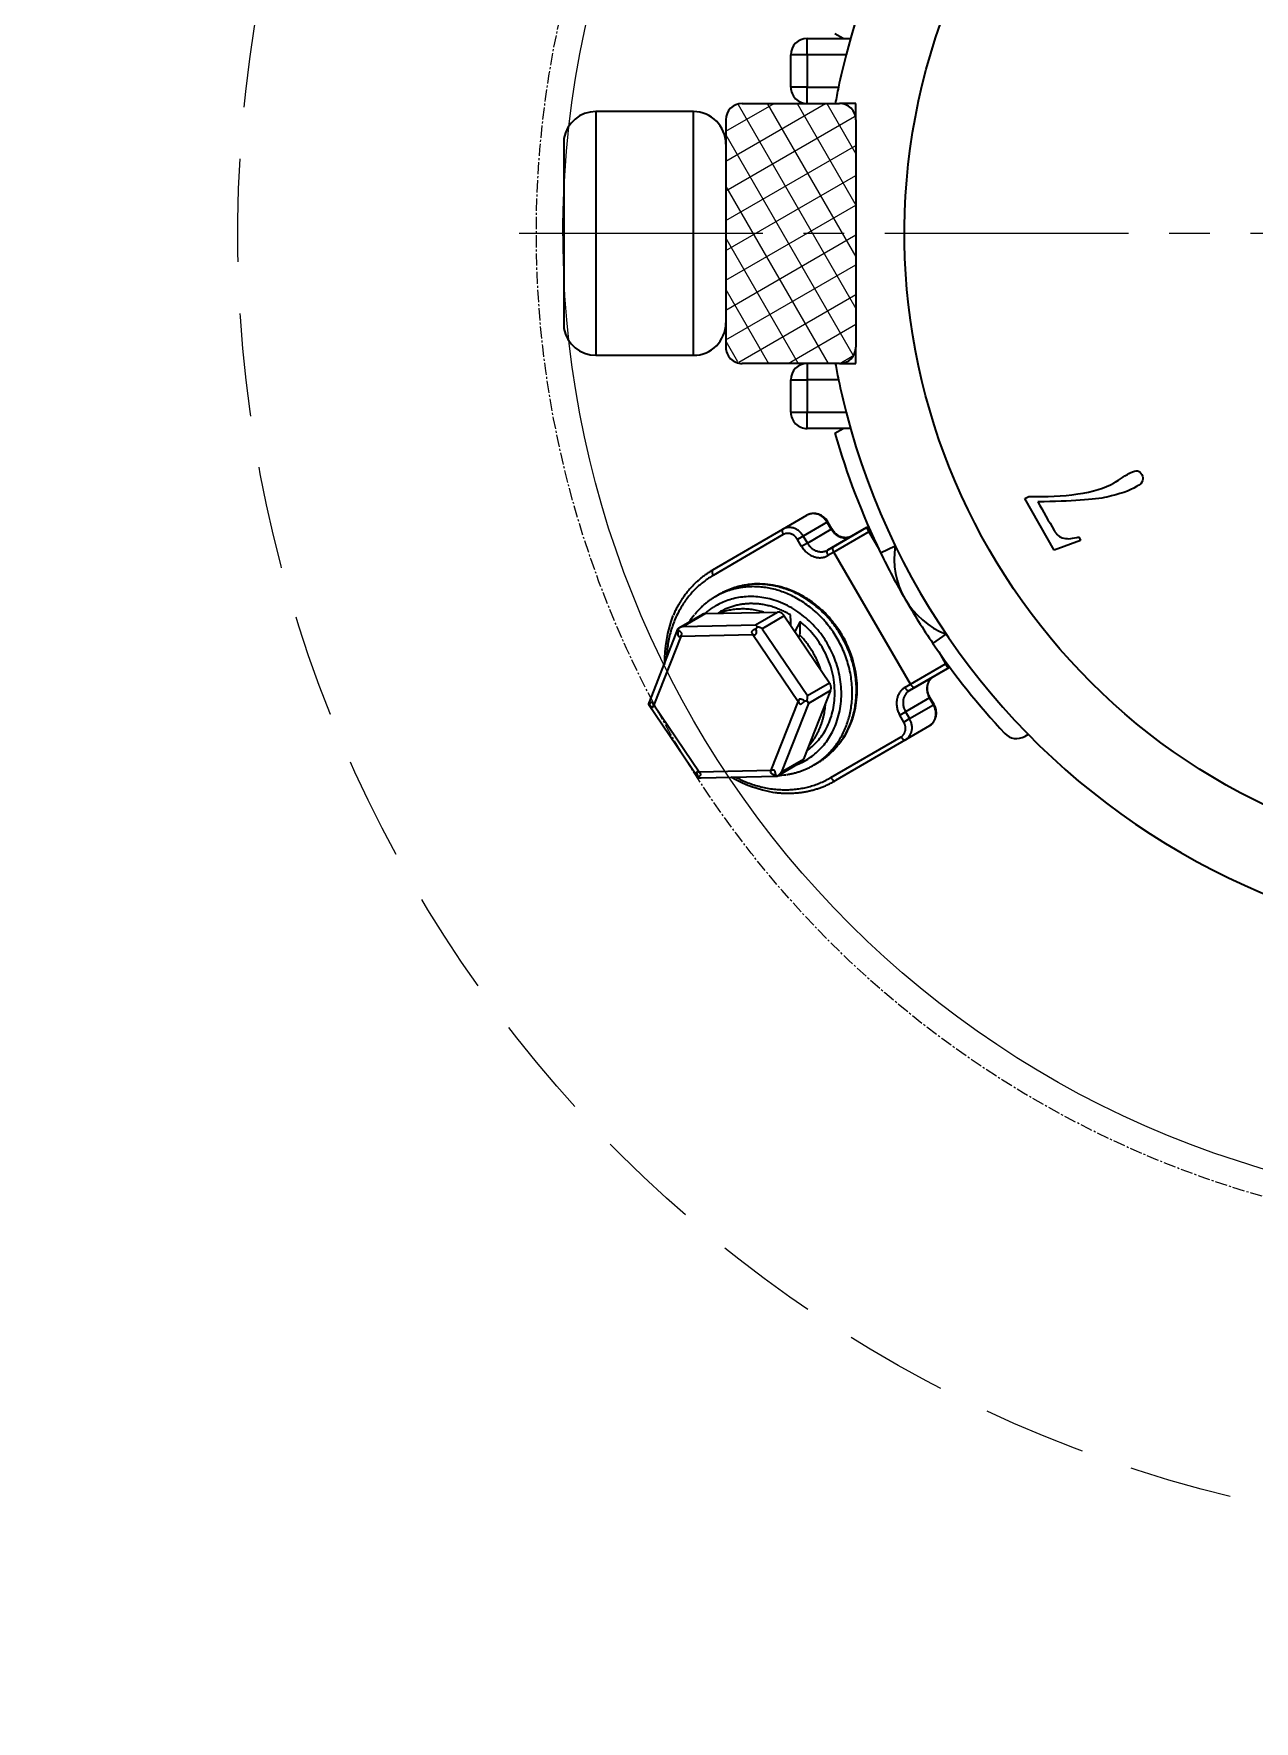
# Model space of a CAD drawing. Header units: millimetres. Extents: x -27384 to -11847, y 105622 to 113060.
# Drawn here: x -20728.8 to -20653.7, y 111116.5 to 111220.4 of the extents above; entities that cross this region are included whole.
import ezdxf

# ---------------------------------------------------------------- set-up
doc = ezdxf.new("R2010")
doc.units = ezdxf.units.MM
for name, pattern in [('CENTER2', [1.125, 0.75, -0.125, 0.125, -0.125]), ('DASHDOT', [25.4, 12.7, -6.35, 0, -6.35]), ('DASHED', [19.049999999999997, 12.7, -6.35]), ('HIDDEN', [9.524999999999999, 6.35, -3.175])]:
    doc.linetypes.add(name, pattern=pattern)
doc.layers.get('0').update_dxf_attribs({"color": 1, "linetype": 'DASHDOT'})
for name, color, linetype in [('01粗实线', 7, 'Continuous'), ('1', 4, 'Continuous'), ('3', 6, 'HIDDEN'), ('Default', 7, 'Continuous')]:
    doc.layers.add(name, color=color, linetype=linetype)
for name, color, linetype, lineweight in [('4虚线层', 6, 'DASHED', 35), ('图层3', 7, 'Continuous', 35), ('图层5', 7, 'Continuous', 15)]:
    doc.layers.add(name, color=color, linetype=linetype, lineweight=lineweight)

# ---------------------------------------------------------------- blocks, each defined once
blk = doc.blocks.new('G$CBB9FC1A2')
at = {"layer": 'Default', "color": 1, "linetype": 'CENTER2', "lineweight": 13, "ltscale": 20}
blk.add_line((64.7932927104739, 0), (-63.43283579474519, 1.455191522836685e-11), dxfattribs=at)
at = {"layer": 'Default', "color": 7, "linetype": 'CENTER2', "lineweight": 13}
blk.add_circle((-1.818989403545856e-11, -2.91038304567337e-11), 61.63746783566022, dxfattribs=at)
at = {"layer": '图层3'}
for p, q in [((-44.9903159999958, 11.99741760002507), (-42.32291112611711, 11.99741760001052)), ((-44.99031599999944, 10.99763280000479), (-44.9903159999958, 11.99741760002507)), ((-42.7754024427777, 11.99741760001052), (-43.27957148683345, 12.28849973330216)), ((-45.99010079999425, 8.998063200007891), (-45.99010079999425, 10.99763280000479)), ((-44.99031599999944, 10.99763280000479), (-45.99010079999425, 10.99763280000479)), ((-42.59364868210105, 10.99763280001935), (-44.99031599999944, 10.99763280000479)), ((-44.99031599999944, 10.99763280000479), (-44.9903159999958, 8.99806319999334)), ((-44.9903159999958, 8.99806319999334), (-45.99010079999425, 8.998063200007891)), ((-44.9903159999958, 8.99806319999334), (-43.0604423329205, 8.99806319999334)), ((-44.9903159999958, 7.998278399987612), (-44.9903159999958, 8.99806319999334)), ((-57.98751839999386, 7.498386000006576), (-57.9875183999975, -7.498385999992024)), ((-51.98880959999588, 7.498386000006576), (-57.98751839999386, 7.498386000006576)), ((-51.98880959999224, -7.498385999992024), (-51.98880959999588, 7.498386000006576)), ((-48.98945520000052, 7.998278399987612), (-42.99074639999526, 7.998278400002164)), ((-41.99096159999681, 7.998278399987612), (-42.98311901244233, 7.998278399987612)), ((-41.99096159999317, 7.046830104955006), (-41.99096159999681, 7.998278399987612)), ((-49.98923999999533, 6.998493599996436), (-49.98923999999533, -6.998493599996436)), ((-41.99096159999681, 6.998493600010988), (-41.99096159999681, -6.998493600010988)), ((-59.96041379459348, 5.798751840004115), (-59.96041379458984, -5.798751839989563)), ((-59.95570658186989, 5.851681623535114), (-59.95570658186989, -5.851681623520562)), ((-41.99096159999681, -7.998278399987612), (-41.99096159999317, -7.047753691120306)), ((-57.9875183999975, -7.498385999992024), (-51.98880959999224, -7.498385999992024)), ((-42.9907463999989, -7.998278400002164), (-48.98945519999688, -7.998278400002164)), ((-44.9903159999958, -7.998278399987612), (-44.9903159999958, -8.998063200007891)), ((-42.97597011340258, -7.998278400002164), (-41.99096159999681, -7.998278399987612)), ((-45.99010079999789, -10.99763279999024), (-45.99010079999789, -8.99806319999334)), ((-45.99010079999789, -8.99806319999334), (-44.9903159999958, -8.998063200007891)), ((-44.9903159999958, -8.998063200007891), (-44.99031599999944, -10.99763279999024)), ((-43.0604423329205, -8.998063200007891), (-44.9903159999958, -8.998063200007891)), ((-45.99010079999789, -10.99763279999024), (-44.99031599999944, -10.99763279999024)), ((-44.99031599999944, -10.99763279999024), (-42.59364868210105, -10.99763279999024)), ((-44.9903159999958, -11.99741759998142), (-44.99031599999944, -10.99763279999024)), ((-42.32291112611347, -11.99741759998142), (-44.9903159999958, -11.99741759998142)), ((-43.27957148683345, -12.28849973330216), (-42.7754024427777, -11.99741759998142)), ((-31.59771095273754, -16.31696629783255), (-31.348859300615, -16.17589697575022)), ((-29.80029321085749, -19.48767958953977), (-31.59771095273754, -16.31696629783255)), ((-46.47867898451295, -18.19351418348379), (-45.00980153489581, -17.33843797877489)), ((-50.79475117490074, -20.70602510041499), (-46.47867898451295, -18.19351418348379)), ((-46.45739001746915, -18.52817575147492), (-50.77346220786058, -21.04068666839157)), ((-45.22740757797146, -18.62196108591161), (-45.5815000328912, -18.8280885831773)), ((-43.75853012835796, -17.76688488121727), (-45.22740757797146, -18.62196108591161)), ((-45.22740757797146, -18.62196108591161), (-44.97705751910325, -19.05202048174397)), ((-44.97705751910325, -19.05202048174397), (-43.50818006948612, -18.19694427703507)), ((-43.72380208190953, -17.74666867722408), (-43.75853012835796, -17.76688488121727)), ((-43.50818006948612, -18.19694427703507), (-43.75853012835796, -17.76688488121727)), ((-42.25922886873741, -18.62673628903576), (-43.72810631834727, -19.4818124937301)), ((-43.47345202303768, -18.17672807304189), (-43.72380208190953, -17.74666867722408)), ((-43.47346094455497, -18.17673326651857), (-43.50818006948612, -18.19694427703507)), ((-43.37778016837547, -19.27955159674457), (-41.90890271875833, -18.42447539203567)), ((-43.37763215074301, -19.27946558213443), (-41.3463735983496, -18.09907969289634)), ((-41.19568769211764, -18.35841544573486), (-43.35649132257458, -19.61421295646869)), ((-41.90890271875833, -18.42447539203567), (-42.25922886873377, -18.62673628903576)), ((-41.90836664568633, -18.42416529956972), (-41.90890271875833, -18.42447539203567)), ((-41.3463735983496, -18.09907969289634), (-41.90836664568633, -18.42416529956972)), ((-41.3463735983496, -18.09907969289634), (-41.34544455234573, -18.09854330793314)), ((-41.3463735983496, -18.09907969289634), (-41.19568769211764, -18.35841544573486)), ((-41.34544455234573, -18.09854330793314), (-41.22096080190386, -18.02667258112342)), ((-41.34544455234573, -18.09854330793314), (-41.19547703644275, -18.35829466496943)), ((-41.19547683353812, -18.35829501916305), (-41.19568709743544, -18.35841647525376)), ((-41.09915293469385, -18.30268192432413), (-41.19547703770513, -18.35829466569703)), ((-41.19547703770513, -18.35829466569703), (-40.60932990670699, -19.36519708931155)), ((-28.26627273195845, -18.66342687430733), (-28.17898561320908, -18.89741199817217)), ((-45.33114997401935, -19.25814797902422), (-45.5815000328912, -18.8280885831773)), ((-44.97705751910325, -19.05202048174397), (-45.33114997401935, -19.25814797902422)), ((-43.72810631834727, -19.4818124937301), (-43.37778016837547, -19.27955159674457)), ((-43.35718726307095, -19.61461669759592), (-43.70751341303912, -19.81687759458146)), ((-43.37778016837547, -19.27955159674457), (-43.37763215074301, -19.27946558213443)), ((-43.35649132257458, -19.61421295646869), (-43.35718726307095, -19.61461669759592)), ((-38.62758772845336, -27.73767588591727), (-43.35649132257458, -19.61421295646869)), ((-40.47072919814309, -19.65320869348943), (-39.57137966040682, -19.21647072251653)), ((-28.17898561320908, -18.89741199817217), (-29.80029321085749, -19.48767958953977)), ((-50.38589039418366, -22.20328783940931), (-50.64510406176487, -22.35418364022917)), ((-51.43629286787109, -23.44186423870269), (-52.89046126374524, -24.28837787621887)), ((-51.25003155169179, -23.39016878878465), (-52.61090330648221, -24.18237174312526)), ((-51.25003155169179, -23.39016878878465), (-46.81375552686586, -23.29226749979716)), ((-50.38327874878087, -23.30077342159348), (-50.50874294578171, -23.37380977286375)), ((-48.17462728165265, -24.08447045413777), (-46.81375552686586, -23.29226749979716)), ((-46.394833796694, -23.52560148113116), (-47.75570555148079, -24.31780443548632)), ((-46.394833796694, -23.52560148113116), (-43.61486297809097, -27.64285885743448)), ((-52.95927532668793, -24.35180246837263), (-54.71889801850193, -28.82989552099025)), ((-52.76168301092184, -24.79183647304308), (-54.41798821714838, -29.00699513834843)), ((-48.32540698609228, -24.69393518405559), (-52.76168301092184, -24.79183647304308)), ((-52.61090330648221, -24.18237174312526), (-48.17462728165265, -24.08447045413777)), ((-45.54543616750016, -28.81119256037346), (-48.32540698609228, -24.69393518405559)), ((-47.75570555148079, -24.31780443548632), (-44.97573473288139, -28.43506181180419)), ((-45.42174434240587, -23.88181252236245), (-45.74182752071283, -24.4927321029827)), ((-45.50179415717139, -24.8482319269533), (-45.43234040629977, -24.7156705827947)), ((-37.25554259352066, -25.22207524851547), (-36.42764164699838, -24.66158468741924)), ((-36.89216054656208, -25.75067035993561), (-36.46837422034514, -26.47866416283068)), ((-38.62758772845336, -27.73767588591727), (-36.46858386935128, -26.47878667793702)), ((-36.31747765970795, -26.73787913563137), (-38.34693732852611, -27.92135520500597)), ((-36.87767340652863, -27.06605220302299), (-36.31747765970795, -26.73787913563137)), ((-36.46858386935128, -26.47878667793702), (-36.46837442688775, -26.47866381076165)), ((-36.468583866681, -26.47878667637997), (-36.31747765970431, -26.73787913564593)), ((-36.46837422034514, -26.47866416283068), (-36.40166113061059, -26.43950839663739)), ((-36.46837422034514, -26.47866416283068), (-36.3165524743672, -26.73733611872012)), ((-36.3165524743672, -26.73733611872012), (-36.31747765968248, -26.73787913563137)), ((-36.22368290042868, -26.68282839033054), (-36.3165524743672, -26.73733611872012)), ((-44.97573473288139, -28.43506181180419), (-43.61486297809097, -27.64285885743448)), ((-38.97715282841455, -27.94284338927537), (-38.62828246369099, -27.738081697491)), ((-38.69595557980574, -28.12620313659136), (-37.22707813019224, -27.27112693188246)), ((-38.34708521507855, -27.92144144480699), (-38.69595557980574, -28.12620313659136)), ((-38.62828246369099, -27.738081697491), (-38.62758772845336, -27.73767588591727)), ((-38.34708521507855, -27.92144144480699), (-36.87820776546141, -27.06636524009809)), ((-38.34693732852611, -27.92135520500597), (-38.34708521507855, -27.92144144480699)), ((-37.22707813019224, -27.27112693188246), (-36.87820776546141, -27.06636524009809)), ((-36.87820776546141, -27.06636524009809), (-36.87767340652863, -27.06605220302299)), ((-54.75572578288484, -28.95444698513893), (-51.69685063185898, -33.48477377650852)), ((-54.41798821714838, -29.00699513834843), (-51.63801739855626, -33.1242525146663)), ((-47.20174137373033, -33.02635122566426), (-45.54543616750016, -28.81119256037346)), ((-44.91050304767487, -28.91878004101454), (-46.5668082539014, -33.1339387063199)), ((-43.54963129288444, -28.12657708667393), (-45.20593649911098, -32.34173575196473)), ((-43.54963129288444, -28.12657708667393), (-44.91050304767487, -28.91878004101454)), ((-37.47006215123474, -28.5694177471305), (-38.93893960084461, -29.42449395183939)), ((-38.68858954197276, -29.8545533476572), (-37.21971209235926, -28.99947714294831)), ((-37.47006215123474, -28.5694177471305), (-37.43533410478267, -28.54920154315187)), ((-37.21971209235926, -28.99947714294831), (-37.47006215123474, -28.5694177471305)), ((-37.18498404591082, -28.97926093896967), (-37.43533410478267, -28.54920154315187)), ((-37.21971209235926, -28.99947714294831), (-37.18498404591082, -28.97926093896967)), ((-39.29303205576434, -29.63062144909054), (-38.93893960084461, -29.42449395183939)), ((-39.04268199689614, -30.0606808449229), (-39.29303205576434, -29.63062144909054)), ((-39.04268199689614, -30.0606808449229), (-38.68858954197276, -29.8545533476572)), ((-38.93893960084461, -29.42449395183939), (-38.68858954197276, -29.8545533476572)), ((-43.53046376798738, -33.48294271218765), (-39.2143915775996, -30.97043179524189)), ((-37.46501149336109, -30.29912135771883), (-38.93388894297459, -31.15419756241317)), ((-31.38836539857948, -30.82105372732622), (-31.6011485995914, -30.94390416570241)), ((-38.93388894297459, -31.15419756241317), (-43.24996113336238, -33.66670847934438)), ((-51.63801739855626, -33.1242525146663), (-47.20174137373033, -33.02635122566426)), ((-46.82753362378207, -33.38693818745378), (-45.37336522790793, -32.54042454992305)), ((-46.5668082539014, -33.1339387063199), (-45.20593649911098, -32.34173575196473)), ((-44.60927202853418, -32.72273034339014), (-44.35005836095661, -32.57183454257029)), ((-51.51890390979679, -33.50065850268584), (-46.8667738536351, -33.39799367153319))]:
    blk.add_line(p, q, dxfattribs=at)
blk.add_circle((-1.818989403545856e-11, -2.91038304567337e-11), 38.9916072, dxfattribs=at)
for centre, radius, start, end in [((-1.818989403545856e-11, -2.91038304567337e-11), 43.9905312, 74.47751218596103, 165.5224878140641), ((-44.99031600000308, 10.99763279999024), 0.9997848000000009, 90.0000000002085, 180), ((-1.818989403545856e-11, -2.91038304567337e-11), 43.9905312, 165.5224878140641, 168.1971083096627), ((-44.99031599999944, 8.99806319999334), 0.9997848000000009, 180, 270.0000000008339), ((-1.818989403545856e-11, -2.91038304567337e-11), 43.9905312, 168.1971083096627, 169.5243183036264), ((-57.98751839999022, 5.498816400009673), 1.9995696, 89.99999999989576, 169.835751377971), ((-51.98880960000679, 5.498816400009673), 1.999569600000002, 0, 90), ((-48.98945519998961, 6.99849360002554), 0.9997847999999999, 90.0000000002085, 180), ((-42.9907463999989, 6.998493599981884), 0.9997848000000009, 0, 90.0000000002085), ((-59.66047835459176, 5.798751839975012), 0.2999354400000206, 169.8357513751428, 180), ((-59.66047835460631, -5.798751840004115), 0.2999354400000016, 180, 190.1642486219984), ((-57.98751840001205, -5.498816400009673), 1.999569600000021, 190.164248622029, 269.999999999583), ((-51.98880960000315, -5.498816400024225), 1.9995696, 270, 0), ((-48.98945520000052, -6.99849360002554), 0.9997848000000009, 180, 270.000000000417), ((-42.99074640000254, -6.99849360002554), 0.9997847999999999, 270.0000000002085, 0), ((-44.9903159999958, -8.998063200007891), 0.9997848000000009, 90.00000000041697, 180), ((-1.818989403545856e-11, -2.91038304567337e-11), 43.99053119999999, 190.475681696354, 191.8028916903373), ((-1.818989403545856e-11, -2.91038304567337e-11), 43.99053119999999, 191.8028916903373, 194.4775121859163), ((-44.99031599999944, -10.99763279996114), 0.9997848000000009, 180, 270.0000000012509), ((-1.818989403545856e-11, -2.91038304567337e-11), 43.99053119999999, 194.4775121859163, 285.5224878140298), ((-1.818989403545856e-11, -2.91038304567337e-11), 44.990316, 195.8509954911078, 205.9019228416787), ((-44.57125781555806, -18.18662618765666), 0.9548527799923558, 27.43612893207216, 117.3405849997973), ((-3.637978807091713e-12, -2.91038304567337e-11), 44.99031600000235, 205.9019228416974, 210.0000000000046), ((-34.63356140489486, -19.99569600011455), 4.998923999999976, 171.0322442492894, 248.9677557503724), ((-1.818989403545856e-11, -2.91038304567337e-11), 44.9903159999898, 209.9999999999932, 214.0980771583019), ((-45.63527962126318, -26.37978451297386), 8.131606696462766, 159.3794007956394, 180.9787409375905), ((-48.64253289332555, -26.22947033404489), 4.293945316267997, 140.1512291898066, 147.2654520565354), ((-1.818989403545856e-11, -2.91038304567337e-11), 44.990316, 214.0980771582941, 223.136558786954), ((-37.98741931415134, -29.49864885192073), 0.9558588618540865, 303.129443591915, 32.91355123192368), ((-32.10104099959426, -30.07806513055402), 0.9997847999998762, 223.1365587872884, 300.0000000002729), ((-46.09485199296978, -32.27897988195764), 1.335577787595291, 214.0272085680967, 215.2752233622315), ((-45.63527962126318, -26.37978451297386), 8.131606696462766, 240.0923411375754, 260.0526376112716)]:
    blk.add_arc(centre, radius, start, end, dxfattribs=at)
for points, knots in [([(-28.34164871469693, -16.03023186868813), (-27.41187137957968, -15.89360180619406), (-26.66910010507127, -15.66036727526807), (-26.01264660895686, -15.28823613248824), (-25.8777813754059, -15.20611423665832), (-25.70916568970279, -15.09352118211973)], [0.207789565531662, 0.207789565531662, 0.207789565531662, 0.207789565531662, 0.3742109992362934, 0.3742109992362934, 0.4021596369576818, 0.4021596369576818, 0.4021596369576818, 0.4021596369576818]), ([(-24.66812063073667, -14.599750941401), (-24.56496625889486, -14.62099649927404), (-24.47086448900154, -14.69769539097615), (-24.32493070752389, -14.95512813456298), (-24.31189488188465, -15.07813298318069), (-24.38251089121695, -15.33359844905499), (-24.50406714899509, -15.4591997157986), (-25.16052064510586, -15.83133085859299), (-25.76994232669313, -16.04640593704244), (-26.54071061829745, -16.21688143069332)], [0.4828021828320544, 0.4828021828320544, 0.4828021828320544, 0.4828021828320544, 0.5311916102903288, 0.5311916102903288, 0.573532359316319, 0.573532359316319, 0.615873108342309, 0.615873108342309, 0.7057391879076759, 0.7057391879076759, 0.7057391879076759, 0.7057391879076759]), ([(-25.70916568970279, -15.09352118211973), (-25.54084932178739, -14.98112799691444), (-25.34132658455928, -14.86232278638636), (-24.91656255766065, -14.62153204696369), (-24.77082057803273, -14.57859897628077), (-24.66812063073667, -14.599750941401)], [0.4021596369576818, 0.4021596369576818, 0.4021596369576818, 0.4021596369576818, 0.4469610513323332, 0.4469610513323332, 0.4828021828320544, 0.4828021828320544, 0.4828021828320544, 0.4828021828320544]), ([(-42.25899684964315, -18.62660177894577), (-42.29249054477623, -18.64429152224329), (-42.3875223777286, -18.69259929770487), (-42.58852710987412, -18.73301174285007), (-42.84630193242629, -18.69901902230049), (-43.09691185499105, -18.58610928416601), (-43.31950704946939, -18.4042161048128), (-43.41869707205478, -18.25953493452107), (-43.47345202304496, -18.17672807304189)], [0, 0, 0, 0, 0.08379726751546498, 0.2763978004044833, 0.4660961375926466, 0.6503712509146666, 0.831212336702023, 1, 1, 1, 1]), ([(-43.01806549617686, -31.39143422371126), (-42.94586064591931, -31.30300090317905), (-42.76069873622328, -31.07386833096098), (-42.48854414273592, -30.59756857897446), (-42.2305013461264, -30.00605207803892), (-42.04398897788997, -29.37054497502686), (-41.93209104804919, -28.70879442118166), (-41.89639088030162, -28.02759841480292), (-41.93752297786341, -27.33716872429068), (-42.05498217782224, -26.64706422352174), (-42.24717776191756, -25.96707298299589), (-42.51145803132022, -25.30677690170705), (-42.84416698413406, -24.67549004305329), (-43.24070257040148, -24.0821210929571), (-43.69558266167223, -23.53506626577291), (-44.20250623557149, -23.04210674921342), (-44.75444730201707, -22.61029264878016), (-45.34364262092276, -22.24590049016115), (-45.96198073870619, -21.95412440212385), (-46.59993557751295, -21.73974012963299), (-47.25101270246523, -21.60412379757327), (-47.89579022681573, -21.55586205086729), (-48.39652893608945, -21.56713725582813), (-48.64194872269218, -21.61396486559534), (-48.69964938270641, -21.6251297792187)], [0, 0, 0, 0, 0.02350353713391676, 0.0712312016194163, 0.1190565843555699, 0.1669899636663912, 0.2150287232758041, 0.2631612856308088, 0.3113716199105259, 0.3596430645916086, 0.4079608316550208, 0.4563131331156071, 0.504691200649213, 0.5530885583993391, 0.6014988523078225, 0.6499155114649882, 0.698330490853979, 0.7467323360699557, 0.7951053479429017, 0.8434295557498188, 0.891681956522966, 0.9398393795986737, 0.98788293208809, 1, 1, 1, 1]), ([(-52.77767461718395, -24.76758591819089), (-52.76249966462638, -24.75471333415771), (-52.74796516876449, -24.74082328157965), (-52.72163861250738, -24.70879895791586), (-52.70965006329425, -24.69041974106221), (-52.69602427181962, -24.64830324263312), (-52.69585515179278, -24.62426224775845), (-52.70931454409583, -24.5831424221833), (-52.72128104073272, -24.56599545972131), (-52.76099787599742, -24.52180667752691), (-52.79220078176149, -24.50105465765228), (-52.85652659376501, -24.4638878536789), (-52.88969671264931, -24.44835705422156), (-52.92331530835145, -24.4342954774329)], [0, 0, 0, 0, 0.1249999999999988, 0.1249999999999988, 0.2499999999999977, 0.2499999999999977, 0.3749999999999965, 0.3749999999999965, 0.4999999999999953, 0.4999999999999953, 0.7499999999999977, 0.7499999999999977, 1, 1, 1, 1]), ([(-48.3154411857613, -24.66911179208546), (-48.29575811374889, -24.67793031332258), (-48.27565518306437, -24.68547127013153), (-48.23373679201541, -24.69522503169719), (-48.21160390499062, -24.69750428666885), (-48.16941712337939, -24.68813566335302), (-48.150023500315, -24.6747794226103), (-48.12531940863119, -24.63751440189662), (-48.11893081976814, -24.6153094475012), (-48.10793567702785, -24.54875744364108), (-48.11050324910684, -24.50431010009197), (-48.12030752162536, -24.41573758044979), (-48.12828241444731, -24.37206294073258), (-48.13771613860445, -24.32868520324701)], [0, 0, 0, 0, 0.125, 0.125, 0.25, 0.25, 0.375, 0.375, 0.5, 0.5, 0.75, 0.75, 1, 1, 1, 1]), ([(-37.43533410478631, -28.54920154316642), (-37.45947983768565, -28.50482827848464), (-37.5213749520517, -28.38822936108045), (-37.59060271648559, -28.15577995215426), (-37.60153407651887, -27.88481909477559), (-37.54330468053013, -27.63341662910534), (-37.42554936036322, -27.42680719743657), (-37.30195254560749, -27.31645007155021), (-37.23488811543575, -27.27581353779533), (-37.22684659367587, -27.27099159278441)], [0, 0, 0, 0, 0.08581549838839794, 0.2631955536296097, 0.4406450398305813, 0.6184408718902054, 0.7982461429039238, 0.9792625842782118, 1, 1, 1, 1]), ([(-54.44367114725537, -29.00740819473867), (-54.44790108767847, -28.98555515344196), (-54.4529748591267, -28.96383618608525), (-54.46672653946007, -28.92098689351405), (-54.47550853367648, -28.89953536195389), (-54.4996917891076, -28.8642390803725), (-54.51573491917225, -28.85170235668193), (-54.54726279891111, -28.84398477395007), (-54.56229814342805, -28.84711024831631), (-54.60367123270407, -28.86403703171527), (-54.62680837947482, -28.88453170117282), (-54.67066157425506, -28.92972706370347), (-54.69080193977061, -28.95492832288437), (-54.71004200781317, -28.98136596992845)], [0, 0, 0, 0, 0.1250000000000011, 0.1250000000000011, 0.2500000000000021, 0.2500000000000021, 0.3750000000000032, 0.3750000000000032, 0.5000000000000042, 0.5000000000000042, 0.7500000000000021, 0.7500000000000021, 1, 1, 1, 1]), ([(-45.51920428442827, -28.81045994254237), (-45.51441798593078, -28.83198911172803), (-45.50835488773009, -28.853132163189), (-45.4909228984834, -28.89383904109127), (-45.47941621706559, -28.9137044531526), (-45.44647749222713, -28.94390392181231), (-45.42407161622396, -28.95273670637107), (-45.37927252798909, -28.95272873339127), (-45.35759770150253, -28.94573822383245), (-45.29754683477586, -28.91793856394361), (-45.26341331417643, -28.89104258605221), (-45.19822342997577, -28.83342651721614), (-45.16797334337753, -28.8023400959064), (-45.13884366832281, -28.77014542157121)], [0, 0, 0, 0, 0.1249999999999989, 0.1249999999999989, 0.2499999999999979, 0.2499999999999979, 0.3749999999999968, 0.3749999999999968, 0.4999999999999958, 0.4999999999999958, 0.7499999999999979, 0.7499999999999979, 1, 1, 1, 1]), ([(-51.64743424593689, -33.14875634519558), (-51.6663458688563, -33.13971676332585), (-51.68530068761538, -33.13164682955539), (-51.72345944961489, -33.11970917914005), (-51.74286045577901, -33.11576517442882), (-51.77654395884019, -33.11989400385937), (-51.78966203617892, -33.12949660915183), (-51.8012079725122, -33.15903064592567), (-51.80097940974156, -33.17737007158576), (-51.79329526144647, -33.23325375145942), (-51.77971790702213, -33.27127760698204), (-51.74849525818718, -33.347604933806), (-51.73042608709147, -33.38533549562271), (-51.71116953754245, -33.422826188209)], [0, 0, 0, 0, 0.1250000000000001, 0.1250000000000001, 0.2500000000000002, 0.2500000000000002, 0.3750000000000003, 0.3750000000000003, 0.5000000000000004, 0.5000000000000004, 0.7500000000000002, 0.7500000000000002, 1, 1, 1, 1]), ([(-51.71116953754245, -33.422826188209), (-51.68088110722965, -33.41292175946), (-51.65149385054974, -33.40172238857485), (-51.5964763633383, -33.37422604326275), (-51.56999520189493, -33.35838133297511), (-51.54067258373834, -33.32311748368375), (-51.53281589029211, -33.3093918608065), (-51.52920518611063, -33.27521194344445), (-51.53524246726374, -33.25479435391026), (-51.57175489456858, -33.19971637427807), (-51.61032020006678, -33.17245883327269), (-51.64743424593689, -33.14875634519558)], [0, 0, 0, 0, 0.2500000000000006, 0.2500000000000006, 0.5000000000000012, 0.5000000000000012, 0.6250000000000001, 0.6250000000000001, 0.7499999999999989, 0.7499999999999989, 1, 1, 1, 1]), ([(-47.18520081451788, -33.0502822191047), (-47.19981940900107, -33.06283093095408), (-47.2133645780923, -33.0761450676946), (-47.23601082543973, -33.10602697670402), (-47.24527468744418, -33.12282007404428), (-47.25014500951147, -33.15983975955169), (-47.24395138360342, -33.1801768153091), (-47.21722078281528, -33.21357108517259), (-47.1986148042015, -33.2268530124129), (-47.14022019149706, -33.26016891814652), (-47.09802091190068, -33.27451962960185), (-47.01235841046218, -33.29926572724071), (-46.96907857050246, -33.30891136456921), (-46.92557036779544, -33.31721591405221)], [0, 0, 0, 0, 0.125, 0.125, 0.25, 0.25, 0.375, 0.375, 0.5, 0.5, 0.75, 0.75, 1, 1, 1, 1])]:
    blk.add_open_spline(points, degree=3, knots=knots, dxfattribs=at)
for points, degree in [([(-31.348859300615, -16.17589697576477), (-30.27111138103282, -16.21691501166788), (-29.27318970267152, -16.1671210986533), (-28.34164871469693, -16.03023186868813)], 3), ([(-26.54071061829745, -16.21688143069332), (-27.31006482178054, -16.38704416187829), (-28.72861728045609, -16.48770897401846), (-30.7945579596344, -16.51364703400759)], 3), ([(-30.7945579596344, -16.51364703400759), (-30.46215323515571, -17.10002161658485), (-30.12974851067338, -17.68639619922033), (-29.79734378619833, -18.27277078178304)], 3), ([(-29.79734378619833, -18.27277078178304), (-29.65141000471704, -18.53020352534077), (-29.44885206501203, -18.68750512639235), (-29.19825105852578, -18.74954004427127)], 3), ([(-29.19825105852578, -18.74954004427127), (-28.94417456363226, -18.81243530042411), (-28.63126988221848, -18.77962759922957), (-28.26627273196209, -18.66342687432189)], 3), ([(-52.94443984505415, -24.58042221906362), (-52.94769045719659, -24.61827073375753), (-52.94914199684354, -24.65685793684679), (-52.94485667284243, -24.69424228402204)], 3), ([(-52.94485667284243, -24.69424228402204), (-52.94332738573576, -24.70758349230164), (-52.94099889814242, -24.72085250857344), (-52.93738094022774, -24.73346575032338)], 3), ([(-52.92975264426059, -24.46980501814687), (-52.93602743299562, -24.50641177527723), (-52.9412541976526, -24.54333012163988), (-52.94443984505415, -24.58042221906362)], 3), ([(-52.93738094022774, -24.73346575032338), (-52.93373082652761, -24.74619109639025), (-52.92861677268957, -24.75853833238943), (-52.92164548490473, -24.76875915208075)], 3), ([(-52.92331530835145, -24.4342954774329), (-52.92556773399701, -24.44610623062181), (-52.92771934964185, -24.45794289410696), (-52.92975264426059, -24.46980501814687)], 3), ([(-52.92164548490473, -24.76875915208075), (-52.91683630496846, -24.77581003887462), (-52.91101554625493, -24.78195320176019), (-52.90456766307761, -24.78654287899553)], 3), ([(-52.90456766307761, -24.78654287899553), (-52.89811900150744, -24.7911331103096), (-52.89090992648198, -24.79428454626759), (-52.88356713282701, -24.79605185591208)], 3), ([(-52.88356713282701, -24.79605185591208), (-52.87295391539737, -24.79860631164047), (-52.86179918405469, -24.79845335749269), (-52.85095124395593, -24.79675723877153)], 3), ([(-52.85095124395593, -24.79675723877153), (-52.83029766848995, -24.79352796979947), (-52.81000200251219, -24.78498247626703), (-52.79060542920706, -24.77475054068782)], 3), ([(-52.79060542920706, -24.77475054068782), (-52.78626507883746, -24.77246095148439), (-52.78195511478771, -24.77006682941283), (-52.77767461718395, -24.76758591819089)], 3), ([(-52.76168301092548, -24.79183647304308), (-52.76982122272966, -24.77978342832648), (-52.77767461718031, -24.76758591819089)], 2), ([(-48.40514231050838, -24.51722528213577), (-48.40783643831674, -24.52626323334698), (-48.40917802875265, -24.53587095282273), (-48.4088859102776, -24.54527851048624)], 3), ([(-48.4088859102776, -24.54527851048624), (-48.40859375653963, -24.55468720383942), (-48.40667777244744, -24.56410105350369), (-48.40356847459407, -24.57288228708785)], 3), ([(-48.38651512331489, -24.48084726148227), (-48.39447922429827, -24.49181297120231), (-48.401236958558, -24.50412405500538), (-48.40514231050838, -24.51722528213577)], 3), ([(-48.40356847459407, -24.57288228708785), (-48.39907431940082, -24.58557461446617), (-48.39207340808207, -24.59732596710091), (-48.38402365691218, -24.60788056763704)], 3), ([(-48.35963930177604, -24.45105730860087), (-48.3694055979322, -24.46011408757477), (-48.37862118232442, -24.46997815453506), (-48.38651512331489, -24.48084726148227)], 3), ([(-48.38402365691218, -24.60788056763704), (-48.36869760038098, -24.62797564886569), (-48.3493274281318, -24.64468712825328), (-48.32916068724444, -24.65946107523632)], 3), ([(-48.26801949809669, -24.38802937466244), (-48.30040311116318, -24.40571029801504), (-48.33227246976094, -24.42567866509489), (-48.35963930177604, -24.45105730860087)], 3), ([(-48.32916068724444, -24.65946107523632), (-48.3246479972986, -24.66276702549658), (-48.3200702717877, -24.66598030492605), (-48.3154411857613, -24.66911179208546)], 3), ([(-48.32540698609591, -24.69393518407014), (-48.32055824362396, -24.68159553869918), (-48.31544118575766, -24.66911179208546)], 2), ([(-48.17018226691289, -24.34175846735889), (-48.2034295048652, -24.35560650416301), (-48.23628308409388, -24.37070181140734), (-48.26801949809669, -24.38802937466244)], 3), ([(-48.13771613860445, -24.32868520324701), (-48.14858300252308, -24.33291952793661), (-48.15940876792956, -24.33727112282941), (-48.17018226691289, -24.34175846735889)], 3), ([(-54.71004200781317, -28.98136596992845), (-54.70589657083838, -28.98612239152135), (-54.7017350137794, -28.99085087908315), (-54.69755651904779, -28.99554833286675)], 3), ([(-54.69755651904779, -28.99554833286675), (-54.67382481243476, -29.02222746063489), (-54.6495267135615, -29.04802329637459), (-54.6244579381455, -29.07184840175614)], 3), ([(-54.44596320381243, -29.09990375830967), (-54.44201535376487, -29.07931387885765), (-54.44145177473183, -29.05639673043333), (-54.44222224580517, -29.0334736751538)], 3), ([(-54.41798821715565, -29.00699513834843), (-54.43097517143178, -29.00728173900279), (-54.44367114725537, -29.00740819473867)], 2), ([(-54.44222224580517, -29.0334736751538), (-54.44251239719597, -29.02484109098441), (-54.44301222671129, -29.01614077245176), (-54.44367114725537, -29.00740819473867)], 3), ([(-45.54543616750379, -28.81119256037346), (-45.53244921322039, -28.81090595971909), (-45.51920428442827, -28.81045994254237)], 2), ([(-45.51140721818956, -28.71825110315694), (-45.51829314234783, -28.74248264628113), (-45.52002720472956, -28.76821031050349), (-45.51972834793196, -28.79349055675266)], 3), ([(-45.51972834793196, -28.79349055675266), (-45.51966147306666, -28.79914749026648), (-45.51948112668106, -28.80480577865092), (-45.51920428442827, -28.81045994254237)], 3), ([(-45.49510611840014, -28.68207791203167), (-45.50258150832815, -28.69300534143986), (-45.50779050334677, -28.70552389624936), (-45.51140721818956, -28.71825110315694)], 3), ([(-45.47616122830732, -28.66208432649728), (-45.48353526474239, -28.66761154729465), (-45.48993424228684, -28.67451772968343), (-45.49510611840014, -28.68207791203167)], 3), ([(-45.45139174296128, -28.64951654257311), (-45.46026914702816, -28.6523035083228), (-45.46878808197289, -28.65655777289066), (-45.47616122830732, -28.66208432649728)], 3), ([(-45.41096600724268, -28.64490242110332), (-45.42456858152946, -28.64430026657647), (-45.43852324163163, -28.64547661463439), (-45.45139174296128, -28.64951654257311)], 3), ([(-45.37085253082842, -28.65098175231833), (-45.3840099967274, -28.64778117892274), (-45.39748326525296, -28.64549927091866), (-45.41096600724268, -28.64490242110332)], 3), ([(-45.26502572434765, -28.69326092697156), (-45.2987407045548, -28.67576063881279), (-45.33398306124946, -28.65995030626073), (-45.37085253082842, -28.65098175231833)], 3), ([(-45.16890657265685, -28.75005751861318), (-45.20006275246124, -28.72973426934914), (-45.23198455108286, -28.71041146511561), (-45.26502572434765, -28.69326092697156)], 3), ([(-45.13884366832281, -28.77014542157121), (-45.14879239196671, -28.76334571930056), (-45.15881066418297, -28.75664310342108), (-45.16890657265685, -28.75005751861318)], 3), ([(-54.6244579381455, -29.07184840175614), (-54.59925345770534, -29.09580247980193), (-54.57301124338846, -29.11836138862418), (-54.54582437156569, -29.13469689742487)], 3), ([(-54.54582437156569, -29.13469689742487), (-54.53605995937323, -29.14056394390354), (-54.52610071419622, -29.14560540209641), (-54.51617691297361, -29.1490138566005)], 3), ([(-54.51617691297361, -29.1490138566005), (-54.50616734659343, -29.15245176819735), (-54.49594770243129, -29.15424796732259), (-54.48658468414214, -29.15294717576762)], 3), ([(-54.48658468414214, -29.15294717576762), (-54.48032135469839, -29.1520770197676), (-54.47433444297349, -29.14974730883841), (-54.46919171734771, -29.14592493264354)], 3), ([(-54.46919171734771, -29.14592493264354), (-54.4640428713501, -29.14209800740355), (-54.4596244517852, -29.13669525647128), (-54.45613488675372, -29.13036362671119)], 3), ([(-54.45613488675372, -29.13036362671119), (-54.45133689741488, -29.12165793079475), (-54.44809887393785, -29.11104227417673), (-54.44596320381243, -29.09990375830967)], 3), ([(-51.64743424593689, -33.14875634519558), (-51.64286614103185, -33.13659216003725), (-51.63801739855626, -33.12425251468085)], 2), ([(-47.17174075058938, -33.04280950369139), (-47.17629203037359, -33.04522188105329), (-47.18077682457078, -33.0477177768189), (-47.18520081451788, -33.0502822191047)], 3), ([(-47.10571836650706, -33.0174983098259), (-47.12948875241636, -33.02254196461581), (-47.15140155571862, -33.03202884073835), (-47.17174075058938, -33.04280950369139)], 3), ([(-47.06664242045372, -33.01444310587249), (-47.07996829324838, -33.01346776555874), (-47.093233374595, -33.01484921571682), (-47.10571836650706, -33.0174983098259)], 3), ([(-47.03911829913341, -33.02015451103216), (-47.04800201790567, -33.01698179720552), (-47.05742286616442, -33.01511789864162), (-47.06664242045372, -33.01444310587249)], 3), ([(-47.01414434981416, -33.03334167292633), (-47.02170172238039, -33.02789058884082), (-47.03023565268086, -33.02332684189605), (-47.03911829913341, -33.02015451103216)], 3), ([(-46.98628270809058, -33.06157606955094), (-46.99390954099363, -33.05116568715312), (-47.00318933883318, -33.04124345167656), (-47.01414434981416, -33.03334167292633)], 3), ([(-46.96728313094354, -33.09409117139876), (-46.97253618332252, -33.08291767499759), (-46.97872306401041, -33.07189474134066), (-46.98628270809058, -33.06157606955094)], 3), ([(-46.93845229755607, -33.19088532372552), (-46.94436564398711, -33.15837141536758), (-46.95256317982421, -33.12540121920756), (-46.96728313094354, -33.09409117139876)], 3), ([(-46.92720125575215, -33.28640312067), (-46.92929392819497, -33.25466730560584), (-46.9326571316451, -33.22274942902732), (-46.93845229755607, -33.19088532372552)], 3), ([(-46.92557036779544, -33.31721591405221), (-46.9259865128879, -33.30695861333515), (-46.92652314214502, -33.29668685526121), (-46.92720125575215, -33.28640312067)], 3), ([(-46.76847229291161, -33.35414505552035), (-46.61553271224329, -33.34451354452176), (-46.46808517487443, -33.32546964620997), (-46.29615569228918, -33.30199768983584)], 3)]:
    blk.add_open_spline(points, degree=degree, dxfattribs=at)
for points, weights in [([(-43.75853012835796, -17.76688488121727), (-44.26151613112597, -16.90283932260354), (-45.00980153489945, -17.33843797877489)], [1, 0.7071067811865653, 1]), ([(-46.47867898451295, -18.19351418348379), (-46.60828581829993, -18.26896208389371), (-46.45739001747643, -18.52817575147492)], [1, 0.7071067811860199, 1]), ([(-45.22740757797146, -18.62196108592616), (-45.73039358073947, -17.75791552732699), (-46.47867898451295, -18.19351418348379)], [1, 0.7071067811868927, 1]), ([(-45.58150003289484, -18.8280885831773), (-45.93359023482845, -18.22325669215934), (-46.45739001747643, -18.52817575147492)], [1, 0.7071067811864765, 1]), ([(-43.50818006948248, -18.19694427703507), (-43.00674964618884, -19.0583176111104), (-42.25922886875196, -18.62673628905031)], [1, 0.7082010561034281, 1]), ([(-45.33114997402299, -19.25814797902422), (-44.67929042373726, -20.3779333132843), (-43.70751341305731, -19.81687759461056)], [1, 0.7082010561039795, 1]), ([(-44.97705751910325, -19.05202048174397), (-44.47562709580234, -19.91339381581929), (-43.72810631834727, -19.48181249374466)], [1, 0.7082010560984264, 1]), ([(-43.72810631836546, -19.48181249375921), (-43.85771315211969, -19.55726039419824), (-43.70751341304276, -19.81687759459601)], [1, 0.7071067812336173, 1]), ([(-43.37778016836819, -19.27955159673002), (-43.50738700218062, -19.35499949715449), (-43.35718726307095, -19.61461669759592)], [1, 0.7071067811564012, 1]), ([(-43.37763215077211, -19.27946558214899), (-43.50723885999105, -19.35491340050066), (-43.35649132242179, -19.61421295638138)], [1, 0.7071071323140778, 1]), ([(-50.79475117490438, -20.70602510041499), (-52.43454281927916, -21.66059541949653), (-53.22291409728496, -23.48445472949243)], [1, 0.9598657691581645, 1]), ([(-50.79475117490438, -20.70602510041499), (-50.92435800869134, -20.78147300083947), (-50.77346220786421, -21.04068666839157)], [1, 0.7071067811860199, 1]), ([(-50.77346220786421, -21.04068666839157), (-53.48580685524576, -22.61962122659315), (-53.6367305227177, -26.07586946348601)], [1, 0.8931958652942391, 1]), ([(-49.04998704618265, -21.79047996398003), (-50.80100791067889, -22.0647446912626), (-51.90985698937584, -23.44652772515838)], [1, 0.9480680258005302, 1]), ([(-48.7429398645254, -21.6323420702829), (-49.62714502329982, -21.76160013275512), (-50.3858903941873, -22.20328783940931)], [1, 0.986018874140049, 1]), ([(-43.14141622416355, -24.91810454822553), (-45.30883486399034, -21.20449832112354), (-49.04998704618265, -21.79047996398003)], [1, 0.8127683339205807, 1]), ([(-42.87689140572184, -24.77632469328819), (-45.0218162333731, -21.08836737612728), (-48.7429398645254, -21.6323420702829)], [1, 0.8149168024739689, 1]), ([(-43.56440158078476, -25.56693284065113), (-46.23111436864201, -20.36309625864669), (-50.60962245002884, -22.91195292022894)], [1, 0.6848898758895263, 1]), ([(-46.02000112449969, -23.46502692827198), (-48.30958189886951, -22.09361428617558), (-50.38327874878451, -23.30077342159348)], [1, 0.8766725978597718, 1]), ([(-51.25003155169543, -23.39016878878465), (-51.35132891345347, -23.39240425435128), (-51.43629286787109, -23.44186423870269)], [1, 0.9751714127104099, 1]), ([(-50.60962245002884, -22.91195292022894), (-50.96387562824384, -23.11817397919367), (-51.27222587703, -23.39126390212914)], [1, 0.9963158913074752, 1]), ([(-47.64962363181257, -23.31071372912265), (-49.09705477379248, -22.85802233424329), (-50.41416344675235, -23.37172255945916)], [1, 0.9517704932682025, 1]), ([(-46.394833796694, -23.52560148113116), (-46.55621826848801, -23.28658407762123), (-46.8137555268695, -23.29226749981171)], [1, 0.8660254037856114, 1]), ([(-45.98488390219427, -24.1327550583519), (-45.99294253646804, -23.78072222170886), (-46.02000112449969, -23.46502692827198)], [1, 0.9977457147567039, 1]), ([(-52.93320342079824, -24.31497293594293), (-52.95061225956306, -24.32975568475376), (-52.95927532668793, -24.35180246837263)], [1, 0.9945859280531943, 1]), ([(-52.93320342079824, -24.31497293594293), (-52.93711042027644, -24.36789146265073), (-52.92331530834781, -24.4342954774329)], [1, 0.9886295588679331, 1]), ([(-52.61090330648585, -24.18237174312526), (-52.78830684147033, -24.21870310186932), (-52.93320342079824, -24.31497293594293)], [1, 0.9659258262923986, 1]), ([(-48.05085977961426, -24.20722767096595), (-48.11298390149022, -24.11552644205221), (-48.17462728165629, -24.08447045413777)], [1, 0.965925826291296, 1]), ([(-48.05085977961426, -24.20722767096595), (-48.09393844833176, -24.26101065176772), (-48.13771613860445, -24.32868520324701)], [1, 0.9886295588932886, 1]), ([(-47.75570555147715, -24.31780443550088), (-47.88848442291055, -24.24056974580162), (-48.05085977961426, -24.20722767096595)], [1, 0.9659258262868188, 1]), ([(-45.43234040629977, -24.7156705827947), (-45.41501503422478, -24.28059353964636), (-45.42174434240223, -23.881812522377)], [1, 0.9971670478101563, 1]), ([(-44.138655665236, -26.86709916588734), (-44.54704198630134, -25.64645589074644), (-45.43234040629977, -24.7156705827947)], [1, 0.9686012516894136, 1]), ([(-45.00744385303187, -31.83658851582732), (-39.98078610702942, -28.24745849816827), (-45.42174434240223, -23.881812522377)], [1, 0.5782088800009175, 1]), ([(-43.04525254045802, -31.42887544374389), (-40.73196657807421, -28.46428201043454), (-42.87689140572184, -24.77632469328819)], [1, 0.8149168024740074, 1]), ([(-45.60607839730073, -32.67589364145533), (-40.89768879293115, -30.77076942264102), (-43.56440158078476, -25.56693284065113)], [1, 0.684889875889507, 1]), ([(-43.32286622854008, -31.60319963938673), (-40.97399758434404, -28.63171077532752), (-43.14141622416355, -24.91810454822553)], [1, 0.8127683339206341, 1]), ([(-43.54963129288808, -28.12657708667393), (-43.45347850629696, -27.88187626094441), (-43.61486297809097, -27.64285885744903)], [1, 0.8660254037849251, 1]), ([(-38.9771528284291, -27.94284338928992), (-39.94489160605372, -28.5108361148159), (-39.29303205576798, -29.63062144909054)], [1, 0.7082010561027537, 1]), ([(-38.97715282841455, -27.94284338928992), (-38.82556241359634, -28.20165103703038), (-38.69595557980938, -28.12620313659136)], [1, 0.7071067811829704, 1]), ([(-38.62828246369099, -27.73808169750555), (-38.47669204886552, -27.99688934524602), (-38.34708521507491, -27.92144144480699)], [1, 0.7071067811696966, 1]), ([(-38.627587728457, -27.73767588591727), (-38.47654402955959, -27.99680303785135), (-38.34693732850064, -27.92135520500597)], [1, 0.7071071321481136, 1]), ([(-37.22707813019224, -27.27112693188246), (-37.97149257453202, -27.70804441305518), (-37.4700621512311, -28.56941774714505)], [1, 0.7082010560983345, 1]), ([(-54.71889801850557, -28.82989552099025), (-54.74331995190732, -28.89204730548954), (-54.75605013868335, -28.95396586398419)], [1, 0.9945859280691646, 1]), ([(-54.75605013868335, -28.95396586398419), (-54.74533220514422, -28.96966515548411), (-54.71004200781317, -28.98136596992845)], [1, 0.9886295588686006, 1]), ([(-45.13884366832644, -28.77014542157121), (-45.05898826126213, -28.75590353370353), (-44.99136285631539, -28.73847533405933)], [1, 0.9886295589001397, 1]), ([(-44.99136285631539, -28.73847533405933), (-44.95871601628096, -28.57968384813285), (-44.97573473288139, -28.43506181180419)], [1, 0.965925826297379, 1]), ([(-44.9105030476785, -28.91878004102909), (-44.92375846152936, -28.83890766590775), (-44.99136285631539, -28.73847533405933)], [1, 0.9659258262932958, 1]), ([(-44.89386108131293, -31.54752983109211), (-43.95931460431893, -30.46723839825427), (-43.86170671068976, -28.92078300754656)], [1, 0.9517704932680642, 1]), ([(-38.69595557980574, -28.12620313659136), (-39.44037002414916, -28.56312061774952), (-38.93893960084461, -29.42449395183939)], [1, 0.7082010560962275, 1]), ([(-37.46501149336837, -30.29912135771883), (-36.71672608959125, -29.86352270154748), (-37.2197120923629, -28.99947714296286)], [1, 0.7071067811866355, 1]), ([(-39.2143915775996, -30.97043179525645), (-38.69059179495162, -30.66551273594087), (-39.04268199689614, -30.0606808449229)], [1, 0.7071067811867087, 1]), ([(-38.93388894297459, -31.15419756241317), (-38.18560353920475, -30.71859890625637), (-38.6885895419764, -29.85455334767175)], [1, 0.7071067811865923, 1]), ([(-39.2143915775996, -30.97043179525645), (-39.06349577676883, -31.22964546283765), (-38.93388894297459, -31.15419756241317)], [1, 0.7071067811866336, 1]), ([(-44.60927202854145, -32.72273034340469), (-43.86562945981132, -32.28983441631135), (-43.32286622854008, -31.60319963938673)], [1, 0.9865588631326143, 1]), ([(-44.35005836096025, -32.57183454257029), (-43.59341071742529, -32.13136798389314), (-43.04525254045802, -31.42887544374389)], [1, 0.9860944725927145, 1]), ([(-46.81420957420414, -33.37746826210059), (-46.6693129948726, -33.28119842807064), (-46.56680825390504, -33.1339387063199)], [1, 0.9659258262881953, 1]), ([(-46.2511942035344, -33.29352566682792), (-45.36756357331251, -33.16415386469453), (-44.60927202854145, -32.72273034340469)], [1, 0.9860352455130013, 1]), ([(-45.37336522791156, -32.54042454992305), (-45.25750788383448, -32.47298062662594), (-45.20593649911461, -32.34173575197929)], [1, 0.9552489088614113, 1]), ([(-51.71116953754245, -33.422826188209), (-51.7103820180746, -33.46455803737626), (-51.69655321538812, -33.48521352707758)], [1, 0.9886295588774603, 1]), ([(-51.69655321538812, -33.48521352707758), (-51.61139607393125, -33.50269965207553), (-51.51890390979679, -33.50065850268584)], [1, 0.9902702378874337, 1]), ([(-49.38627312065728, -33.45359486146481), (-46.27798809625892, -35.08235638389306), (-43.53046376799102, -33.48294271218765)], [1, 0.8908474803154068, 1]), ([(-47.00011365117462, -34.39007921908342), (-44.95077728744945, -34.65680293708283), (-43.24996113336601, -33.66670847934438)], [1, 0.9570164761149093, 1]), ([(-46.92557036779544, -33.31721591405221), (-46.86721004613355, -33.3576772265078), (-46.81420957420414, -33.37746826210059)], [1, 0.9886295589130856, 1]), ([(-46.86677385363873, -33.39799367153319), (-46.83762365621078, -33.39735037479841), (-46.81420957420414, -33.37746826210059)], [1, 0.9902702378644429, 1]), ([(-43.53046376799102, -33.48294271218765), (-43.37956796715662, -33.74215637975431), (-43.24996113336601, -33.66670847934438)], [1, 0.707106781186542, 1])]:
    blk.add_rational_spline(points, weights, degree=2, dxfattribs=at)
at = {"layer": '图层5'}
for p, q in [((-49.98923999999533, 6.285888392958441), (-47.02329350539731, 7.998278400002164)), ((-49.98923999999897, 4.453195768612204), (-43.84897676539913, 7.998278400002164)), ((-49.23437559293234, 7.932652178511489), (-41.99096159999681, -4.613308877495001)), ((-47.4395722852496, 7.998278400002164), (-41.99096159999681, -1.438992137511377)), ((-45.60687966091427, 7.998278400016716), (-41.99096159999681, 1.735324602486799)), ((-43.77418703658623, 7.998278400002164), (-41.99096160000045, 4.909641342499526)), ((-49.98923999999897, 2.620503144280519), (-42.07112627141396, 7.192028236953774)), ((-49.98923999999897, 6.065798944386188), (-42.18128521352264, -7.457975449011428)), ((-49.98923999999533, 0.7878105199488346), (-41.99096159999681, 5.405618707241956)), ((-49.98923999999897, -1.04488210438285), (-41.99096159999681, 3.572926082910271)), ((-49.98923999999897, 2.89148220437346), (-43.70203378365841, -7.998278400002164)), ((-49.98923999999897, -2.877574728714535), (-41.99096159999681, 1.740233458578587)), ((-49.98923999999533, -4.71026735304622), (-41.99096159999681, -0.09245916573854629)), ((-49.98923999999897, -0.2828345356392674), (-45.53472640799009, -7.998278400002164)), ((-49.98923999999533, -6.542959977377905), (-41.99096160000045, -1.925151790070231)), ((-49.98923999999533, -3.457151275637443), (-47.36741903232178, -7.998278399987612)), ((-49.19100734957465, -7.914792766110622), (-41.99096160000045, -3.757844414416468)), ((-46.16129196915062, -7.998278400002164), (-41.99096159999317, -5.590537038748153)), ((-49.98923999999897, -6.631468015650171), (-49.26632374897963, -7.883595691993833)), ((-42.9774000076286, -7.992750143253943), (-42.22219060036514, -7.556729788688244))]:
    blk.add_line(p, q, dxfattribs=at)
blk = doc.blocks.new('G$C6C638B4C')
blk.add_lwpolyline([(-1.818989403545856e-11, -2.91038304567337e-11), (639.9999999999891, -2.91038304567337e-11), (640.0000000000036, -600.0000000000146), (-7.275957614183426e-12, -600.0000000000291)], close=True)
at = {"layer": '1'}
blk.add_lwpolyline([(-20.00000000001455, 19.99999999995634), (659.9999999999745, 19.9999999999709), (659.9999999999854, -620.0000000000146), (-19.99999999999636, -620.0000000000437)], close=True, dxfattribs=at)
at = {"layer": '3'}
blk.add_lwpolyline([(19.99999999999272, -20.00000000004366), (620, -20.00000000004366), (619.9999999999927, -580.0000000000146), (19.99999999999636, -580.0000000000437)], close=True, dxfattribs=at)

msp = doc.modelspace()

# ---------------------------------------------------------------- linework, layer by layer
at = {"layer": '1', "lineweight": -3, "ltscale": 2, "extrusion": (-0.004685415688226654, -0.01745240643729067, 0.9998367168639969), "elevation": -761.7737618122727}
msp.add_lwpolyline([(-55762.41944096141, 102096.2621256225), (-45696.27557504938, 104799.1427234042), (-43767.03463448276, 97614.2094060799), (-53833.17850039472, 94911.32880829813)], close=True, dxfattribs=at)
at = {"layer": '1', "extrusion": (-0.004685415688226654, -0.01745240643729067, 0.9998367168639969), "const_width": 9.147440893432856, "elevation": -761.7737618122732}
msp.add_lwpolyline([(-53581.19831907854, 95088.87696726886), (-43888.4841354353, 97691.48720767391), (-45759.11024572644, 104658.1255271676), (-55451.82442936971, 102055.5152867626), (-53581.19831907854, 95088.87696726886)], dxfattribs=at)
at = {"layer": '1', "lineweight": -3, "ltscale": 0.5, "extrusion": (-0.004685415688226654, -0.01745240643729067, 0.9998367168639969)}
msp.add_circle((-48765.26616640461, 102058.4889860315, -679.1051985372392), 59.99999999999986, dxfattribs=at)
at = {"layer": '4虚线层', "lineweight": -3, "ltscale": 0.5, "extrusion": (-0.004685415688226654, -0.01745240643729067, 0.9998367168639969)}
msp.add_circle((-48765.26616640461, 102058.4889860315, -679.1051985372405), 79.9999999999997, dxfattribs=at)

# ---------------------------------------------------------------- block references
at = {"layer": '01粗实线', "lineweight": -3, "ltscale": 2, "extrusion": (-0.004685415688226654, -0.01745240643729066, 0.9998367168639969), "rotation": 15.03008309191162}
for name, p in [('G$C6C638B4C', (-49137.35744931624, 102439.593784045, -679.1051985372569)), ('G$CBB9FC1A2', (-48765.26616640456, 102058.4889860317, -679.1051985372342))]:
    msp.add_blockref(name, p, dxfattribs=at)

doc.saveas('drawing.dxf')
